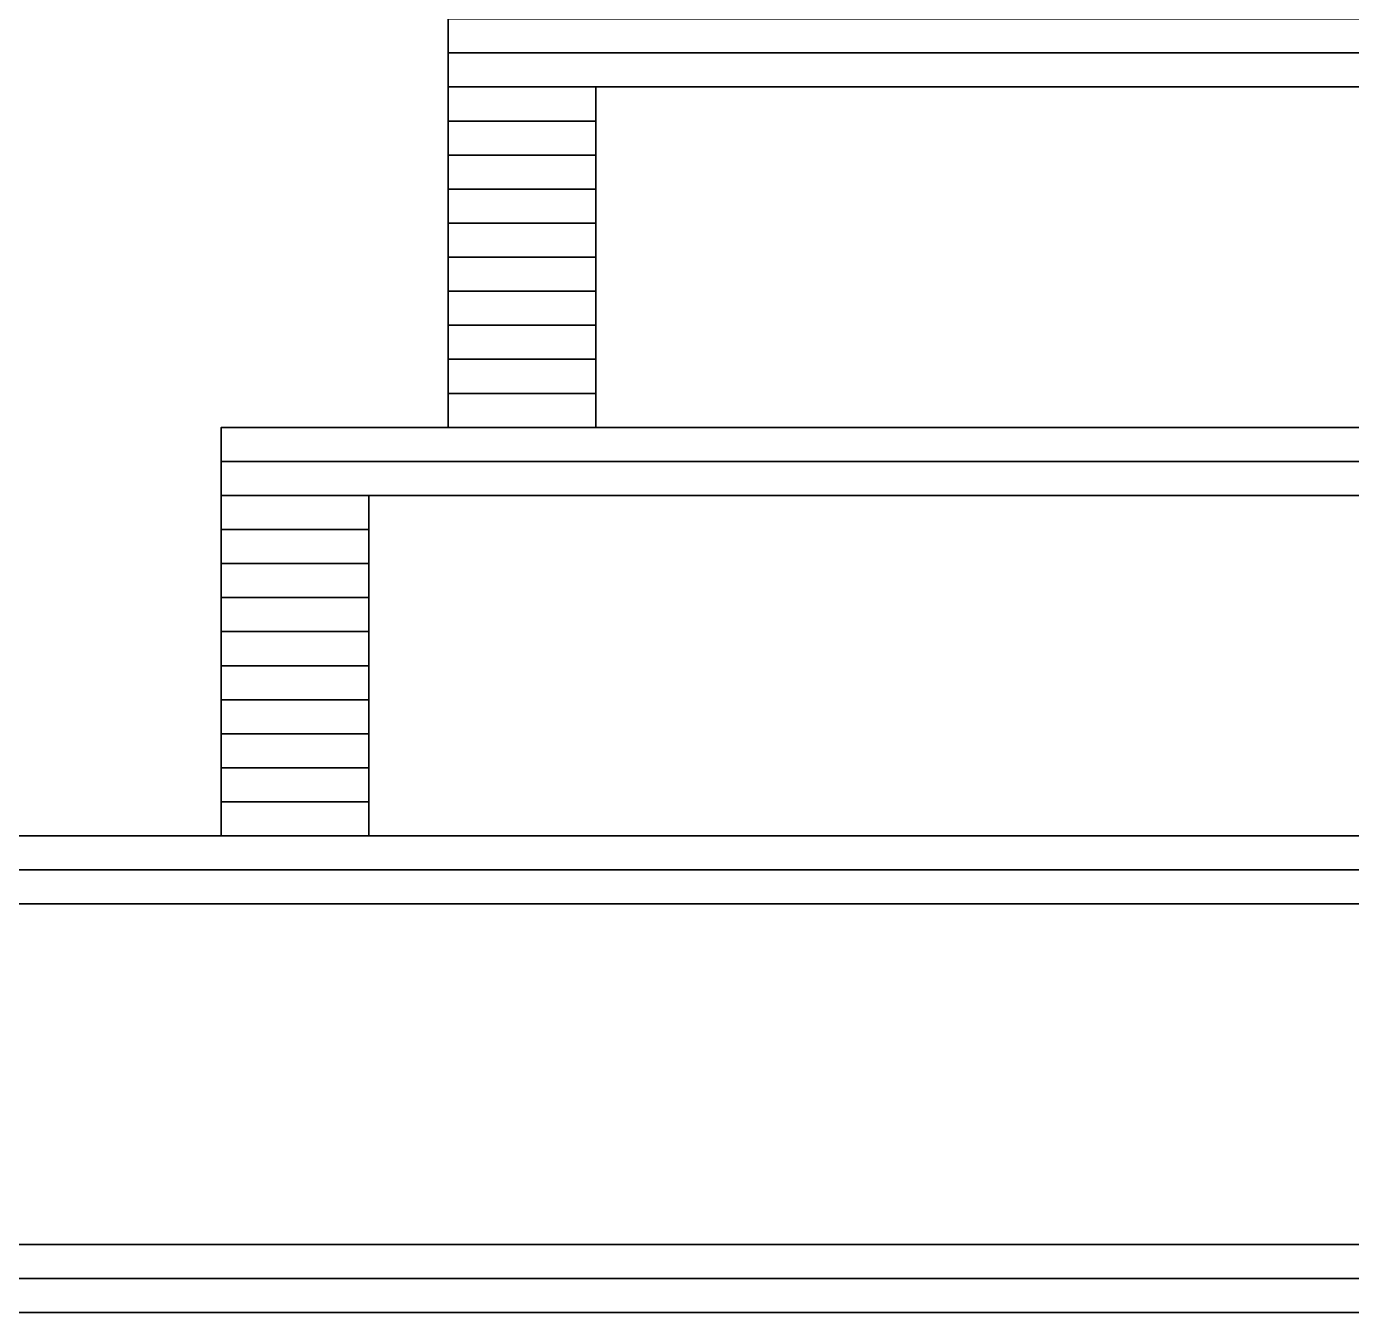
# Model space of a CAD drawing. Header units: centimetres. Extents: x -34 to 90, y -76 to 139.
# Drawn here: x 55.13 to 66.81, y 0.3 to 11.63 of the extents above; entities that cross this region are included whole.
import ezdxf

# ---------------------------------------------------------------- set-up
doc = ezdxf.new("R2010")
doc.units = ezdxf.units.CM
doc.header["$MEASUREMENT"] = 0
doc.layers.add('Layer 1', color=7, linetype='Continuous')

msp = doc.modelspace()

# ---------------------------------------------------------------- linework, layer by layer
at = {"layer": 'Layer 1', "color": 250, "lineweight": 35}
for points in [[(58.85, 11.39997), (80.15, 11.39997), (80.15, 11.69997), (58.85, 11.69997), (58.85, 11.39997)], [(58.85, 11.09997), (80.15, 11.09997), (80.15, 11.39997), (58.85, 11.39997), (58.85, 11.09997)], [(58.85, 10.79997), (60.15, 10.79997), (60.15, 11.09997), (58.85, 11.09997), (58.85, 10.79997)], [(58.85, 10.49997), (60.15, 10.49997), (60.15, 10.79997), (58.85, 10.79997), (58.85, 10.49997)], [(58.85, 10.19997), (60.15, 10.19997), (60.15, 10.49997), (58.85, 10.49997), (58.85, 10.19997)], [(58.85, 9.89997), (60.15, 9.89997), (60.15, 10.19997), (58.85, 10.19997), (58.85, 9.89997)], [(58.85, 9.59997), (60.15, 9.59997), (60.15, 9.89997), (58.85, 9.89997), (58.85, 9.59997)], [(58.85, 9.29997), (60.15, 9.29997), (60.15, 9.59997), (58.85, 9.59997), (58.85, 9.29997)], [(58.85, 8.99997), (60.15, 8.99997), (60.15, 9.29997), (58.85, 9.29997), (58.85, 8.99997)], [(58.85, 8.69997), (60.15, 8.69997), (60.15, 8.99997), (58.85, 8.99997), (58.85, 8.69997)], [(58.85, 8.39997), (60.15, 8.39997), (60.15, 8.69997), (58.85, 8.69997), (58.85, 8.39997)], [(58.85, 8.09997), (60.15, 8.09997), (60.15, 8.39997), (58.85, 8.39997), (58.85, 8.09997)], [(56.85, 7.79997), (82.15, 7.79997), (82.15, 8.09997), (56.85, 8.09997), (56.85, 7.79997)], [(56.85, 7.49997), (82.15, 7.49997), (82.15, 7.79997), (56.85, 7.79997), (56.85, 7.49997)], [(56.85, 7.19997), (58.15, 7.19997), (58.15, 7.49997), (56.85, 7.49997), (56.85, 7.19997)], [(56.85, 6.89997), (58.15, 6.89997), (58.15, 7.19997), (56.85, 7.19997), (56.85, 6.89997)], [(56.85, 6.59997), (58.15, 6.59997), (58.15, 6.89997), (56.85, 6.89997), (56.85, 6.59997)], [(56.85, 6.29997), (58.15, 6.29997), (58.15, 6.59997), (56.85, 6.59997), (56.85, 6.29997)], [(56.85, 5.99997), (58.15, 5.99997), (58.15, 6.29997), (56.85, 6.29997), (56.85, 5.99997)], [(56.85, 5.69997), (58.15, 5.69997), (58.15, 5.99997), (56.85, 5.99997), (56.85, 5.69997)], [(56.85, 5.39997), (58.15, 5.39997), (58.15, 5.69997), (56.85, 5.69997), (56.85, 5.39997)], [(56.85, 5.09997), (58.15, 5.09997), (58.15, 5.39997), (56.85, 5.39997), (56.85, 5.09997)], [(56.85, 4.79997), (58.15, 4.79997), (58.15, 5.09997), (56.85, 5.09997), (56.85, 4.79997)], [(56.85, 4.49997), (58.15, 4.49997), (58.15, 4.79997), (56.85, 4.79997), (56.85, 4.49997)], [(48.85, 4.19997), (90.15, 4.19997), (90.15, 4.49997), (48.85, 4.49997), (48.85, 4.19997)], [(48.85, 3.89997), (90.15, 3.89997), (90.15, 4.19997), (48.85, 4.19997), (48.85, 3.89997)], [(48.85, 0.59997), (90.15, 0.59997), (90.15, 0.89997), (48.85, 0.89997), (48.85, 0.59997)], [(48.85, 0.29997), (90.15, 0.29997), (90.15, 0.59997), (48.85, 0.59997), (48.85, 0.29997)]]:
    msp.add_lwpolyline(points, close=True, dxfattribs=at)

doc.saveas('drawing.dxf')
